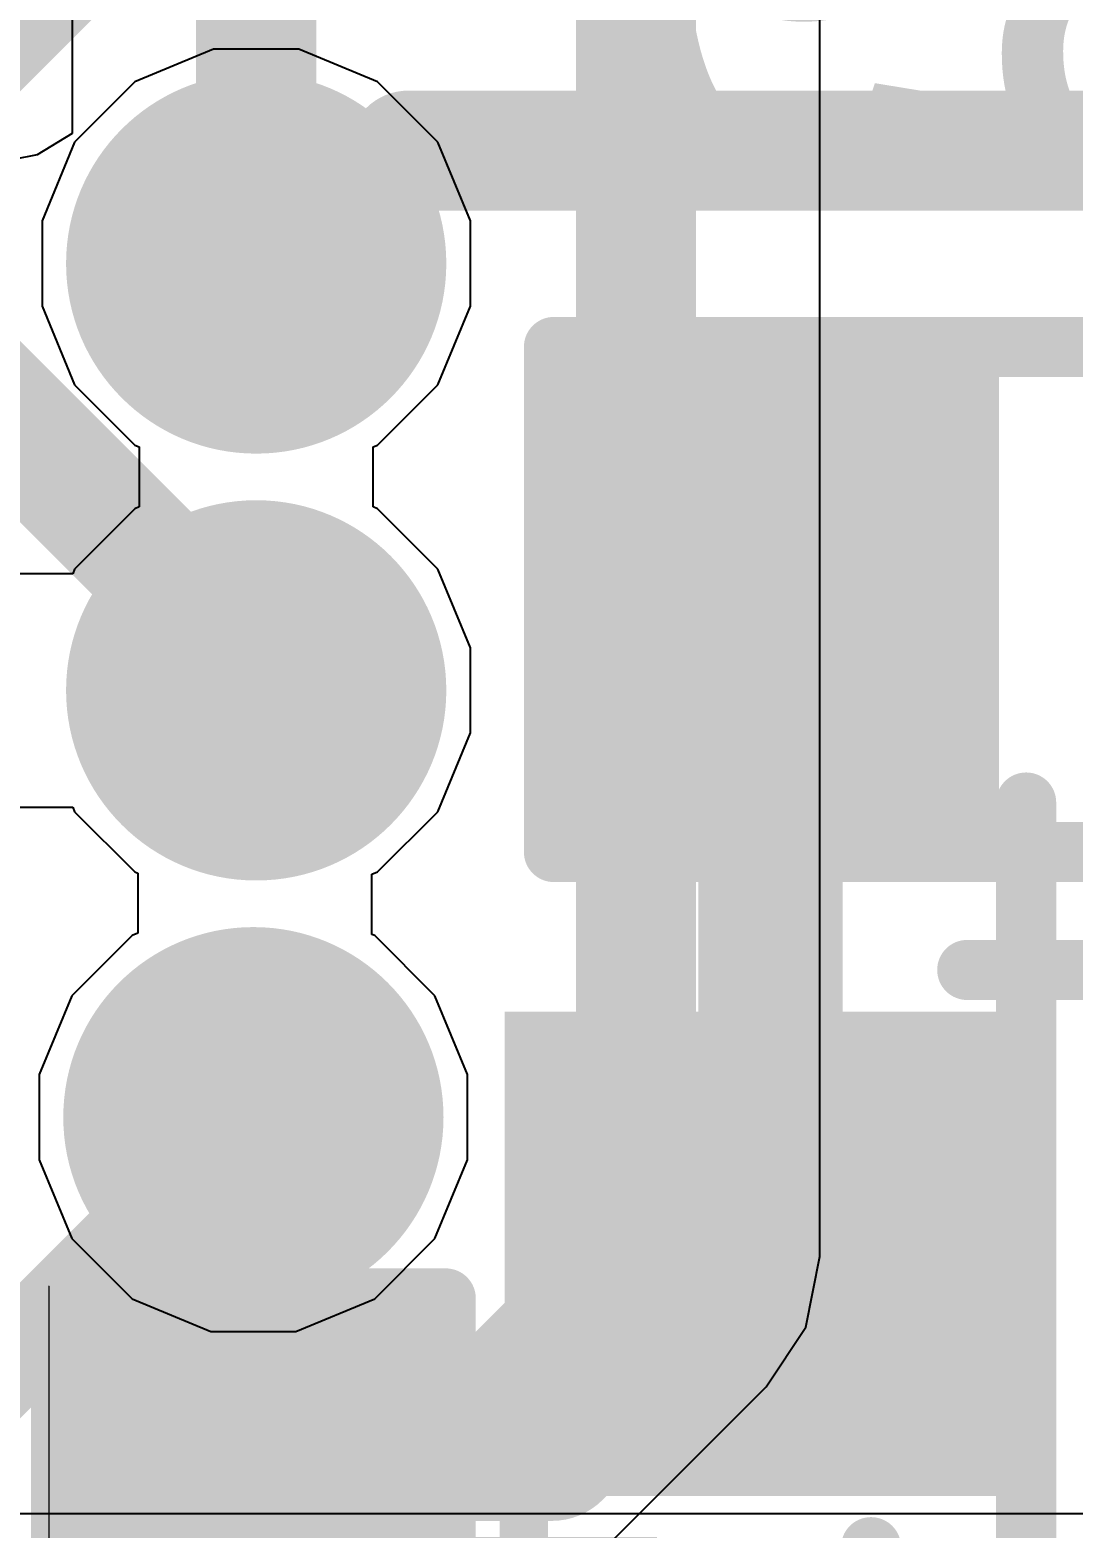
# Model space of a CAD drawing. Header units: inches. Extents: x -2.7 to 10.9, y -2.9 to 7.4.
# Drawn here: x -0.037 to 0.0498, y 0.7949 to 0.9195 of the extents above; entities that cross this region are included whole.
import ezdxf

# ---------------------------------------------------------------- set-up
doc = ezdxf.new("R2010")
doc.units = ezdxf.units.IN
doc.header["$MEASUREMENT"] = 0
for name, color, linetype in [('Board Outline', 216, 'Continuous'), ('Bottom Layer', 5, 'Continuous'), ('Bottom Overlay', 54, 'Continuous'), ('Bottom Paste', 16, 'Continuous'), ('Bottom Solder', 6, 'Continuous'), ('Drill Drawing', 1, 'Continuous'), ('Layer 2', 16, 'Continuous'), ('Layer 3', 76, 'Continuous'), ('Top Layer', 1, 'Continuous'), ('Top Overlay', 2, 'Continuous'), ('Top Solder', 216, 'Continuous'), ('Via Holes', 16, 'Continuous')]:
    doc.layers.add(name, color=color, linetype=linetype)
doc.styles.add('Arial', font='', dxfattribs={"height": 0.2})
doc.styles.get('Arial').set_extended_font_data('Arial')

# ---------------------------------------------------------------- blocks, each defined once
blk = doc.blocks.new('SOIC_8__208______43')
at = {"layer": 'Top Overlay'}
blk.add_lwpolyline([(-0.1059055, 0.1059055, 0.005, 0.005, 0), (0.1059055, 0.1059055, 0.005, 0.005, 0)], format="xyseb", dxfattribs=at)
blk.add_lwpolyline([(0.1046555, 0.1059055, 0.0025, 0.0025, 1), (0.1071555, 0.1059055, 0.0025, 0.0025, 1)], format="xyseb", close=True, dxfattribs=at)
blk = doc.blocks.new('R___0402_B_178')
at = {"layer": 'Bottom Layer'}
for points in [[(-0.009500000000000001, 0.0125), (-0.009499999999999998, -0.0125), (-0.0275, -0.0125), (-0.0275, 0.0125)], [(0.0275, 0.0125), (0.0275, -0.0125), (0.009500000000000001, -0.0125), (0.009499999999999998, 0.0125)]]:
    blk.add_hatch(color=5, dxfattribs=at).paths.add_polyline_path(points)
at = {"layer": 'Bottom Paste'}
for points in [[(-0.009500000000000001, 0.0125), (-0.009499999999999998, -0.0125), (-0.0275, -0.0125), (-0.0275, 0.0125)], [(0.0275, 0.0125), (0.0275, -0.0125), (0.009500000000000001, -0.0125), (0.009499999999999998, 0.0125)]]:
    blk.add_hatch(color=16, dxfattribs=at).paths.add_polyline_path(points)
at = {"layer": 'Bottom Solder'}
for points in [[(-0.007334600000000002, 0.0146654), (-0.007334599999999998, -0.0146654), (-0.0296654, -0.0146654), (-0.0296654, 0.0146654)], [(0.0296654, 0.0146654), (0.0296654, -0.0146654), (0.007334600000000002, -0.0146654), (0.007334599999999998, 0.0146654)]]:
    blk.add_hatch(color=6, dxfattribs=at).paths.add_polyline_path(points)
at = {"layer": 'Bottom Overlay'}
for points in [[(-0.031, 0.016, 0.005, 0.005, 0), (-0.031, -0.016, 0.005, 0.005, 0)], [(-0.031, 0.016, 0.005, 0.005, 0), (0.031, 0.016, 0.005, 0.005, 0)], [(0.031, 0.016, 0.005, 0.005, 0), (0.031, -0.016, 0.005, 0.005, 0)], [(-0.032, 0.017, 0.000127, 0.000127, 0), (0.032, 0.017, 0.000127, 0.000127, 0)], [(-0.031, -0.016, 0.005, 0.005, 0), (0.031, -0.016, 0.005, 0.005, 0)]]:
    blk.add_lwpolyline(points, format="xyseb", dxfattribs=at)
for points in [[(-0.03225, 0.016, 0.0025, 0.0025, 1), (-0.02975, 0.016, 0.0025, 0.0025, 1)], [(-0.03225, 0.016, 0.0025, 0.0025, 1), (-0.02975, 0.016, 0.0025, 0.0025, 1)], [(0.02975, 0.016, 0.0025, 0.0025, 1), (0.03225, 0.016, 0.0025, 0.0025, 1)], [(0.02975, 0.016, 0.0025, 0.0025, 1), (0.03225, 0.016, 0.0025, 0.0025, 1)], [(-0.0320317, 0.017, 6.35e-05, 6.35e-05, 1), (-0.0319683, 0.017, 6.35e-05, 6.35e-05, 1)], [(0.0319683, 0.017, 6.35e-05, 6.35e-05, 1), (0.0320317, 0.017, 6.35e-05, 6.35e-05, 1)], [(-0.03225, -0.016, 0.0025, 0.0025, 1), (-0.02975, -0.016, 0.0025, 0.0025, 1)], [(-0.03225, -0.016, 0.0025, 0.0025, 1), (-0.02975, -0.016, 0.0025, 0.0025, 1)], [(0.02975, -0.016, 0.0025, 0.0025, 1), (0.03225, -0.016, 0.0025, 0.0025, 1)], [(0.02975, -0.016, 0.0025, 0.0025, 1), (0.03225, -0.016, 0.0025, 0.0025, 1)]]:
    blk.add_lwpolyline(points, format="xyseb", close=True, dxfattribs=at)
blk = doc.blocks.new('R___0603_B_180')
at = {"layer": 'Bottom Layer'}
for points in [[(-0.045, -0.0175), (-0.045, 0.0175), (-0.015, 0.0175), (-0.015, -0.0175)], [(0.015, -0.0175), (0.015, 0.0175), (0.045, 0.0175), (0.045, -0.0175)]]:
    blk.add_hatch(color=5, dxfattribs=at).paths.add_polyline_path(points)
at = {"layer": 'Bottom Paste'}
for points in [[(-0.045, -0.0175), (-0.045, 0.0175), (-0.015, 0.0175), (-0.015, -0.0175)], [(0.015, -0.0175), (0.015, 0.0175), (0.045, 0.0175), (0.045, -0.0175)]]:
    blk.add_hatch(color=16, dxfattribs=at).paths.add_polyline_path(points)
at = {"layer": 'Bottom Solder'}
for points in [[(-0.049, -0.0215), (-0.049, 0.0215), (-0.011, 0.0215), (-0.011, -0.0215)], [(0.011, -0.0215), (0.011, 0.0215), (0.049, 0.0215), (0.049, -0.0215)]]:
    blk.add_hatch(color=6, dxfattribs=at).paths.add_polyline_path(points)
at = {"layer": 'Bottom Overlay'}
for points in [[(-0.048, -0.021, 0.005, 0.005, 0), (-0.048, 0.021, 0.005, 0.005, 0)], [(-0.048, 0.021, 0.005, 0.005, 0), (0.048, 0.021, 0.005, 0.005, 0)], [(0.048, -0.021, 0.005, 0.005, 0), (0.048, 0.021, 0.005, 0.005, 0)], [(-0.048, -0.021, 0.005, 0.005, 0), (0.048, -0.021, 0.005, 0.005, 0)]]:
    blk.add_lwpolyline(points, format="xyseb", dxfattribs=at)
for points in [[(-0.04925, 0.021, 0.0025, 0.0025, 1), (-0.04675, 0.021, 0.0025, 0.0025, 1)], [(-0.04925, 0.021, 0.0025, 0.0025, 1), (-0.04675, 0.021, 0.0025, 0.0025, 1)], [(0.04675, 0.021, 0.0025, 0.0025, 1), (0.04925, 0.021, 0.0025, 0.0025, 1)], [(0.04675, 0.021, 0.0025, 0.0025, 1), (0.04925, 0.021, 0.0025, 0.0025, 1)], [(-0.04925, -0.021, 0.0025, 0.0025, 1), (-0.04675, -0.021, 0.0025, 0.0025, 1)], [(-0.04925, -0.021, 0.0025, 0.0025, 1), (-0.04675, -0.021, 0.0025, 0.0025, 1)], [(0.04675, -0.021, 0.0025, 0.0025, 1), (0.04925, -0.021, 0.0025, 0.0025, 1)], [(0.04675, -0.021, 0.0025, 0.0025, 1), (0.04925, -0.021, 0.0025, 0.0025, 1)]]:
    blk.add_lwpolyline(points, format="xyseb", close=True, dxfattribs=at)
blk = doc.blocks.new('S___23_B_216')
at = {"layer": 'Bottom Layer'}
blk.add_hatch(color=5, dxfattribs=at).paths.add_polyline_path([(0.02125985, 0.05748035), (0.05354335, 0.05748035), (0.05354335, 0.02125985), (0.02125985, 0.02125985)])
at = {"layer": 'Bottom Paste'}
blk.add_hatch(color=16, dxfattribs=at).paths.add_polyline_path([(0.02125985, 0.05748035), (0.05354335, 0.05748035), (0.05354335, 0.02125985), (0.02125985, 0.02125985)])
at = {"layer": 'Bottom Solder'}
blk.add_hatch(color=6, dxfattribs=at).paths.add_polyline_path([(0.01725985, 0.06148035), (0.05754335, 0.06148035), (0.05754335, 0.01725985), (0.01725985, 0.01725985)])
at = {"layer": 'Bottom Overlay'}
for points in [[(-0.013, 0.031, 0.005, 0.005, 0), (0.013, 0.031, 0.005, 0.005, 0)], [(0.061, 0.023, 0.005, 0.005, 0), (0.061, -0.032, 0.005, 0.005, 0)]]:
    blk.add_lwpolyline(points, format="xyseb", dxfattribs=at)
for points in [[(0.01175, 0.031, 0.0025, 0.0025, 1), (0.01425, 0.031, 0.0025, 0.0025, 1)], [(0.05975, 0.023, 0.0025, 0.0025, 1), (0.06225, 0.023, 0.0025, 0.0025, 1)]]:
    blk.add_lwpolyline(points, format="xyseb", close=True, dxfattribs=at)

msp = doc.modelspace()

# ---------------------------------------------------------------- hatches: boundary and pattern name
at = {"layer": 'Bottom Layer'}
h = msp.add_hatch(color=5, dxfattribs=at)
edge = h.paths.add_edge_path()
edge.add_arc((-0.0181738, 0.9000472), 0.011811, 0, 360)
h = msp.add_hatch(color=5, dxfattribs=at)
edge = h.paths.add_edge_path()
edge.add_arc((-0.0181738, 0.8645503), 0.011811, 0, 360)
h = msp.add_hatch(color=5, dxfattribs=at)
edge = h.paths.add_edge_path()
edge.add_arc((-0.018407, 0.8290534), 0.011811, 0, 360)
at = {"layer": 'Bottom Solder'}
h = msp.add_hatch(color=6, dxfattribs=at)
edge = h.paths.add_edge_path()
edge.add_arc((-0.0181738, 0.9000472), 0.015811, 0, 360)
h = msp.add_hatch(color=6, dxfattribs=at)
edge = h.paths.add_edge_path()
edge.add_arc((-0.0181738, 0.8645503), 0.015811, 0, 360)
h = msp.add_hatch(color=6, dxfattribs=at)
edge = h.paths.add_edge_path()
edge.add_arc((-0.018407, 0.8290534), 0.015811, 0, 360)
at = {"layer": 'Layer 2'}
h = msp.add_hatch(color=16, dxfattribs=at)
edge = h.paths.add_edge_path()
edge.add_arc((-0.0181738, 0.9000472), 0.011811, 0, 360)
h = msp.add_hatch(color=16, dxfattribs=at)
edge = h.paths.add_edge_path()
edge.add_arc((-0.0181738, 0.8645503), 0.011811, 0, 360)
h = msp.add_hatch(color=16, dxfattribs=at)
edge = h.paths.add_edge_path()
edge.add_arc((-0.018407, 0.8290534), 0.011811, 0, 360)
at = {"layer": 'Layer 3'}
h = msp.add_hatch(color=76, dxfattribs=at)
edge = h.paths.add_edge_path()
edge.add_arc((-0.0181738, 0.9000472), 0.011811, 0, 360)
h = msp.add_hatch(color=76, dxfattribs=at)
edge = h.paths.add_edge_path()
edge.add_arc((-0.0181738, 0.8645503), 0.011811, 0, 360)
h = msp.add_hatch(color=76, dxfattribs=at)
edge = h.paths.add_edge_path()
edge.add_arc((-0.018407, 0.8290534), 0.011811, 0, 360)
at = {"layer": 'Top Layer'}
h = msp.add_hatch(color=1, dxfattribs=at)
edge = h.paths.add_edge_path()
edge.add_arc((-0.0181738, 0.9000472), 0.011811, 0, 360)
h = msp.add_hatch(color=1, dxfattribs=at)
edge = h.paths.add_edge_path()
edge.add_arc((-0.0181738, 0.8645503), 0.011811, 0, 360)
h = msp.add_hatch(color=1, dxfattribs=at)
edge = h.paths.add_edge_path()
edge.add_arc((-0.018407, 0.8290534), 0.011811, 0, 360)
at = {"layer": 'Top Solder'}
h = msp.add_hatch(color=216, dxfattribs=at)
edge = h.paths.add_edge_path()
edge.add_arc((-0.0181738, 0.9000472), 0.015811, 0, 360)
h = msp.add_hatch(color=216, dxfattribs=at)
edge = h.paths.add_edge_path()
edge.add_arc((-0.0181738, 0.8645503), 0.015811, 0, 360)
h = msp.add_hatch(color=216, dxfattribs=at)
edge = h.paths.add_edge_path()
edge.add_arc((-0.018407, 0.8290534), 0.015811, 0, 360)
at = {"layer": 'Via Holes'}
h = msp.add_hatch(color=7, dxfattribs=at)
edge = h.paths.add_edge_path()
edge.add_arc((-0.0181738, 0.9000472), 0.0059055, 0, 360)
h = msp.add_hatch(color=7, dxfattribs=at)
edge = h.paths.add_edge_path()
edge.add_arc((-0.0181738, 0.8645503), 0.0059055, 0, 360)
h = msp.add_hatch(color=7, dxfattribs=at)
edge = h.paths.add_edge_path()
edge.add_arc((-0.018407, 0.8290534), 0.0059055, 0, 360)

# ---------------------------------------------------------------- linework, layer by layer
at = {"layer": 'Board Outline'}
msp.add_lwpolyline([(-2.4996904, 1.3779521, 0.005, 0.005, -0.7405986761017942), (2.8432952, 0.250751, 0.005, 0.005, 0)], format="xyseb", dxfattribs=at)
at = {"layer": 'Bottom Layer'}
for points in [[(-0.0410666, 0.9167534, 0.008, 0.008, 0), (-0.0293499, 0.9284701, 0.008, 0.008, 0)], [(-0.0148853, 0.9000472, 0.01, 0.01, 0), (-0.0055049, 0.9094276, 0.01, 0.01, 0)], [(-0.0055049, 0.9094276, 0.01, 0.01, 0), (0.0743935, 0.9094276, 0.01, 0.01, 0)], [(-0.0181738, 0.9000472, 0.01, 0.01, 0), (-0.0148853, 0.9000472, 0.01, 0.01, 0)], [(-0.0410666, 0.8874431, 0.008, 0.008, 0), (-0.0181738, 0.8645503, 0.008, 0.008, 0)], [(0.0245898, 0.8177005, 0.012, 0.012, 0), (0.0245898, 0.8721056, 0.012, 0.012, 0)], [(-0.0184086, 0.8290518, 0.012, 0.012, 0), (-0.018407, 0.8290534, 0.012, 0.012, 0)], [(-0.0184086, 0.8014853, 0.012, 0.012, 0), (-0.0184086, 0.8290518, 0.012, 0.012, 0)], [(0.0064045, 0.8014837, 0.012, 0.012, 0), (0.0226213, 0.8177005, 0.012, 0.012, 0)], [(0.0226213, 0.8177005, 0.012, 0.012, 0), (0.0245898, 0.8177005, 0.012, 0.012, 0)], [(-0.0184102, 0.8014837, 0.012, 0.012, 0), (-0.0184086, 0.8014853, 0.012, 0.012, 0)], [(-0.0184102, 0.8014837, 0.012, 0.012, 0), (0.0064045, 0.8014837, 0.012, 0.012, 0)]]:
    msp.add_lwpolyline(points, format="xyseb", dxfattribs=at)
for points in [[(-0.0080049, 0.9094276, 0.005, 0.005, 1), (-0.0030049, 0.9094276, 0.005, 0.005, 1)], [(-0.0080049, 0.9094276, 0.005, 0.005, 1), (-0.0030049, 0.9094276, 0.005, 0.005, 1)], [(-0.0206738, 0.9000472, 0.005, 0.005, 1), (-0.0156738, 0.9000472, 0.005, 0.005, 1)], [(-0.0173853, 0.9000472, 0.005, 0.005, 1), (-0.0123853, 0.9000472, 0.005, 0.005, 1)], [(-0.0173853, 0.9000472, 0.005, 0.005, 1), (-0.0123853, 0.9000472, 0.005, 0.005, 1)], [(0.0215898, 0.8721056, 0.006, 0.006, 1), (0.0275898, 0.8721056, 0.006, 0.006, 1)], [(-0.0201738, 0.8645503, 0.004, 0.004, 1), (-0.0161738, 0.8645503, 0.004, 0.004, 1)], [(-0.0214086, 0.8290518, 0.006, 0.006, 1), (-0.0154086, 0.8290518, 0.006, 0.006, 1)], [(-0.0214086, 0.8290518, 0.006, 0.006, 1), (-0.0154086, 0.8290518, 0.006, 0.006, 1)], [(-0.021407, 0.8290534, 0.006, 0.006, 1), (-0.015407, 0.8290534, 0.006, 0.006, 1)], [(0.0196213, 0.8177005, 0.006, 0.006, 1), (0.0256213, 0.8177005, 0.006, 0.006, 1)], [(0.0196213, 0.8177005, 0.006, 0.006, 1), (0.0256213, 0.8177005, 0.006, 0.006, 1)], [(0.0215898, 0.8177005, 0.006, 0.006, 1), (0.0275898, 0.8177005, 0.006, 0.006, 1)], [(0.0215898, 0.8177005, 0.006, 0.006, 1), (0.0275898, 0.8177005, 0.006, 0.006, 1)], [(-0.0214102, 0.8014837, 0.006, 0.006, 1), (-0.0154102, 0.8014837, 0.006, 0.006, 1)], [(-0.0214102, 0.8014837, 0.006, 0.006, 1), (-0.0154102, 0.8014837, 0.006, 0.006, 1)], [(-0.0214086, 0.8014853, 0.006, 0.006, 1), (-0.0154086, 0.8014853, 0.006, 0.006, 1)], [(-0.0214086, 0.8014853, 0.006, 0.006, 1), (-0.0154086, 0.8014853, 0.006, 0.006, 1)], [(0.0034045, 0.8014837, 0.006, 0.006, 1), (0.0094045, 0.8014837, 0.006, 0.006, 1)], [(0.0034045, 0.8014837, 0.006, 0.006, 1), (0.0094045, 0.8014837, 0.006, 0.006, 1)]]:
    msp.add_lwpolyline(points, format="xyseb", close=True, dxfattribs=at)
at = {"layer": 'Drill Drawing'}
for points in [[(-0.0231738, 0.9050472, 0.002, 0.002, 0), (-0.0181738, 0.9100472, 0.002, 0.002, 0)], [(-0.0181738, 0.9100472, 0.002, 0.002, 0), (-0.0131738, 0.9050472, 0.002, 0.002, 0)], [(-0.0211738, 0.9030472, 0.002, 0.002, 0), (-0.0181738, 0.9060472, 0.002, 0.002, 0)], [(-0.0181738, 0.9060472, 0.002, 0.002, 0), (-0.0151738, 0.9030472, 0.002, 0.002, 0)], [(-0.0281738, 0.9050472, 0.002, 0.002, 0), (-0.0231738, 0.9000472, 0.002, 0.002, 0)], [(-0.0281738, 0.9050472, 0.002, 0.002, 0), (-0.0231738, 0.9050472, 0.002, 0.002, 0)], [(-0.0131738, 0.9050472, 0.002, 0.002, 0), (-0.0081738, 0.9050472, 0.002, 0.002, 0)], [(-0.0131738, 0.9000472, 0.002, 0.002, 0), (-0.0081738, 0.9050472, 0.002, 0.002, 0)], [(-0.0241738, 0.9030472, 0.002, 0.002, 0), (-0.0211738, 0.9000472, 0.002, 0.002, 0)], [(-0.0241738, 0.9030472, 0.002, 0.002, 0), (-0.0211738, 0.9030472, 0.002, 0.002, 0)], [(-0.0151738, 0.9030472, 0.002, 0.002, 0), (-0.0121738, 0.9030472, 0.002, 0.002, 0)], [(-0.0151738, 0.9000472, 0.002, 0.002, 0), (-0.0121738, 0.9030472, 0.002, 0.002, 0)], [(-0.0281738, 0.8950472, 0.002, 0.002, 0), (-0.0231738, 0.9000472, 0.002, 0.002, 0)], [(-0.0241738, 0.8970472, 0.002, 0.002, 0), (-0.0211738, 0.9000472, 0.002, 0.002, 0)], [(-0.0151738, 0.9000472, 0.002, 0.002, 0), (-0.0121738, 0.8970472, 0.002, 0.002, 0)], [(-0.0131738, 0.9000472, 0.002, 0.002, 0), (-0.0081738, 0.8950472, 0.002, 0.002, 0)], [(-0.0241738, 0.8970472, 0.002, 0.002, 0), (-0.0211738, 0.8970472, 0.002, 0.002, 0)], [(-0.0211738, 0.8970472, 0.002, 0.002, 0), (-0.0181738, 0.8940472, 0.002, 0.002, 0)], [(-0.0181738, 0.8940472, 0.002, 0.002, 0), (-0.0151738, 0.8970472, 0.002, 0.002, 0)], [(-0.0151738, 0.8970472, 0.002, 0.002, 0), (-0.0121738, 0.8970472, 0.002, 0.002, 0)], [(-0.0281738, 0.8950472, 0.002, 0.002, 0), (-0.0231738, 0.8950472, 0.002, 0.002, 0)], [(-0.0231738, 0.8950472, 0.002, 0.002, 0), (-0.0181738, 0.8900472, 0.002, 0.002, 0)], [(-0.0181738, 0.8900472, 0.002, 0.002, 0), (-0.0131738, 0.8950472, 0.002, 0.002, 0)], [(-0.0131738, 0.8950472, 0.002, 0.002, 0), (-0.0081738, 0.8950472, 0.002, 0.002, 0)], [(-0.0231738, 0.8695503, 0.002, 0.002, 0), (-0.0181738, 0.8745503, 0.002, 0.002, 0)], [(-0.0181738, 0.8745503, 0.002, 0.002, 0), (-0.0131738, 0.8695503, 0.002, 0.002, 0)], [(-0.0211738, 0.8675503, 0.002, 0.002, 0), (-0.0181738, 0.8705503, 0.002, 0.002, 0)], [(-0.0181738, 0.8705503, 0.002, 0.002, 0), (-0.0151738, 0.8675503, 0.002, 0.002, 0)], [(-0.0281738, 0.8695503, 0.002, 0.002, 0), (-0.0231738, 0.8645503, 0.002, 0.002, 0)], [(-0.0281738, 0.8695503, 0.002, 0.002, 0), (-0.0231738, 0.8695503, 0.002, 0.002, 0)], [(-0.0131738, 0.8695503, 0.002, 0.002, 0), (-0.0081738, 0.8695503, 0.002, 0.002, 0)], [(-0.0131738, 0.8645503, 0.002, 0.002, 0), (-0.0081738, 0.8695503, 0.002, 0.002, 0)], [(-0.0241738, 0.8675503, 0.002, 0.002, 0), (-0.0211738, 0.8645503, 0.002, 0.002, 0)], [(-0.0241738, 0.8675503, 0.002, 0.002, 0), (-0.0211738, 0.8675503, 0.002, 0.002, 0)], [(-0.0151738, 0.8675503, 0.002, 0.002, 0), (-0.0121738, 0.8675503, 0.002, 0.002, 0)], [(-0.0151738, 0.8645503, 0.002, 0.002, 0), (-0.0121738, 0.8675503, 0.002, 0.002, 0)], [(-0.0281738, 0.8595503, 0.002, 0.002, 0), (-0.0231738, 0.8645503, 0.002, 0.002, 0)], [(-0.0241738, 0.8615503, 0.002, 0.002, 0), (-0.0211738, 0.8645503, 0.002, 0.002, 0)], [(-0.0151738, 0.8645503, 0.002, 0.002, 0), (-0.0121738, 0.8615503, 0.002, 0.002, 0)], [(-0.0131738, 0.8645503, 0.002, 0.002, 0), (-0.0081738, 0.8595503, 0.002, 0.002, 0)], [(-0.0241738, 0.8615503, 0.002, 0.002, 0), (-0.0211738, 0.8615503, 0.002, 0.002, 0)], [(-0.0211738, 0.8615503, 0.002, 0.002, 0), (-0.0181738, 0.8585503, 0.002, 0.002, 0)], [(-0.0181738, 0.8585503, 0.002, 0.002, 0), (-0.0151738, 0.8615503, 0.002, 0.002, 0)], [(-0.0151738, 0.8615503, 0.002, 0.002, 0), (-0.0121738, 0.8615503, 0.002, 0.002, 0)], [(-0.0281738, 0.8595503, 0.002, 0.002, 0), (-0.0231738, 0.8595503, 0.002, 0.002, 0)], [(-0.0231738, 0.8595503, 0.002, 0.002, 0), (-0.0181738, 0.8545503, 0.002, 0.002, 0)], [(-0.0181738, 0.8545503, 0.002, 0.002, 0), (-0.0131738, 0.8595503, 0.002, 0.002, 0)], [(-0.0131738, 0.8595503, 0.002, 0.002, 0), (-0.0081738, 0.8595503, 0.002, 0.002, 0)], [(-0.023407, 0.8340534, 0.002, 0.002, 0), (-0.018407, 0.8390534, 0.002, 0.002, 0)], [(-0.018407, 0.8390534, 0.002, 0.002, 0), (-0.013407, 0.8340534, 0.002, 0.002, 0)], [(-0.021407, 0.8320534, 0.002, 0.002, 0), (-0.018407, 0.8350534, 0.002, 0.002, 0)], [(-0.018407, 0.8350534, 0.002, 0.002, 0), (-0.015407, 0.8320534, 0.002, 0.002, 0)], [(-0.028407, 0.8340534, 0.002, 0.002, 0), (-0.023407, 0.8290534, 0.002, 0.002, 0)], [(-0.028407, 0.8340534, 0.002, 0.002, 0), (-0.023407, 0.8340534, 0.002, 0.002, 0)], [(-0.013407, 0.8340534, 0.002, 0.002, 0), (-0.008407, 0.8340534, 0.002, 0.002, 0)], [(-0.013407, 0.8290534, 0.002, 0.002, 0), (-0.008407, 0.8340534, 0.002, 0.002, 0)], [(-0.024407, 0.8320534, 0.002, 0.002, 0), (-0.021407, 0.8290534, 0.002, 0.002, 0)], [(-0.024407, 0.8320534, 0.002, 0.002, 0), (-0.021407, 0.8320534, 0.002, 0.002, 0)], [(-0.015407, 0.8320534, 0.002, 0.002, 0), (-0.012407, 0.8320534, 0.002, 0.002, 0)], [(-0.015407, 0.8290534, 0.002, 0.002, 0), (-0.012407, 0.8320534, 0.002, 0.002, 0)], [(-0.028407, 0.8240534, 0.002, 0.002, 0), (-0.023407, 0.8290534, 0.002, 0.002, 0)], [(-0.024407, 0.8260534, 0.002, 0.002, 0), (-0.021407, 0.8290534, 0.002, 0.002, 0)], [(-0.015407, 0.8290534, 0.002, 0.002, 0), (-0.012407, 0.8260534, 0.002, 0.002, 0)], [(-0.013407, 0.8290534, 0.002, 0.002, 0), (-0.008407, 0.8240534, 0.002, 0.002, 0)], [(-0.024407, 0.8260534, 0.002, 0.002, 0), (-0.021407, 0.8260534, 0.002, 0.002, 0)], [(-0.021407, 0.8260534, 0.002, 0.002, 0), (-0.018407, 0.8230534, 0.002, 0.002, 0)], [(-0.018407, 0.8230534, 0.002, 0.002, 0), (-0.015407, 0.8260534, 0.002, 0.002, 0)], [(-0.015407, 0.8260534, 0.002, 0.002, 0), (-0.012407, 0.8260534, 0.002, 0.002, 0)], [(-0.028407, 0.8240534, 0.002, 0.002, 0), (-0.023407, 0.8240534, 0.002, 0.002, 0)], [(-0.023407, 0.8240534, 0.002, 0.002, 0), (-0.018407, 0.8190534, 0.002, 0.002, 0)], [(-0.018407, 0.8190534, 0.002, 0.002, 0), (-0.013407, 0.8240534, 0.002, 0.002, 0)], [(-0.013407, 0.8240534, 0.002, 0.002, 0), (-0.008407, 0.8240534, 0.002, 0.002, 0)]]:
    msp.add_lwpolyline(points, format="xyseb", dxfattribs=at)
for points in [[(-0.0186738, 0.9100472, 0.001, 0.001, 1), (-0.0176738, 0.9100472, 0.001, 0.001, 1)], [(-0.0186738, 0.9100472, 0.001, 0.001, 1), (-0.0176738, 0.9100472, 0.001, 0.001, 1)], [(-0.0186738, 0.9060472, 0.001, 0.001, 1), (-0.0176738, 0.9060472, 0.001, 0.001, 1)], [(-0.0186738, 0.9060472, 0.001, 0.001, 1), (-0.0176738, 0.9060472, 0.001, 0.001, 1)], [(-0.0286738, 0.9050472, 0.001, 0.001, 1), (-0.0276738, 0.9050472, 0.001, 0.001, 1)], [(-0.0286738, 0.9050472, 0.001, 0.001, 1), (-0.0276738, 0.9050472, 0.001, 0.001, 1)], [(-0.0236738, 0.9050472, 0.001, 0.001, 1), (-0.0226738, 0.9050472, 0.001, 0.001, 1)], [(-0.0236738, 0.9050472, 0.001, 0.001, 1), (-0.0226738, 0.9050472, 0.001, 0.001, 1)], [(-0.0136738, 0.9050472, 0.001, 0.001, 1), (-0.0126738, 0.9050472, 0.001, 0.001, 1)], [(-0.0136738, 0.9050472, 0.001, 0.001, 1), (-0.0126738, 0.9050472, 0.001, 0.001, 1)], [(-0.0086738, 0.9050472, 0.001, 0.001, 1), (-0.0076738, 0.9050472, 0.001, 0.001, 1)], [(-0.0086738, 0.9050472, 0.001, 0.001, 1), (-0.0076738, 0.9050472, 0.001, 0.001, 1)], [(-0.0246738, 0.9030472, 0.001, 0.001, 1), (-0.0236738, 0.9030472, 0.001, 0.001, 1)], [(-0.0246738, 0.9030472, 0.001, 0.001, 1), (-0.0236738, 0.9030472, 0.001, 0.001, 1)], [(-0.0216738, 0.9030472, 0.001, 0.001, 1), (-0.0206738, 0.9030472, 0.001, 0.001, 1)], [(-0.0216738, 0.9030472, 0.001, 0.001, 1), (-0.0206738, 0.9030472, 0.001, 0.001, 1)], [(-0.0156738, 0.9030472, 0.001, 0.001, 1), (-0.0146738, 0.9030472, 0.001, 0.001, 1)], [(-0.0156738, 0.9030472, 0.001, 0.001, 1), (-0.0146738, 0.9030472, 0.001, 0.001, 1)], [(-0.0126738, 0.9030472, 0.001, 0.001, 1), (-0.0116738, 0.9030472, 0.001, 0.001, 1)], [(-0.0126738, 0.9030472, 0.001, 0.001, 1), (-0.0116738, 0.9030472, 0.001, 0.001, 1)], [(-0.0236738, 0.9000472, 0.001, 0.001, 1), (-0.0226738, 0.9000472, 0.001, 0.001, 1)], [(-0.0236738, 0.9000472, 0.001, 0.001, 1), (-0.0226738, 0.9000472, 0.001, 0.001, 1)], [(-0.0216738, 0.9000472, 0.001, 0.001, 1), (-0.0206738, 0.9000472, 0.001, 0.001, 1)], [(-0.0216738, 0.9000472, 0.001, 0.001, 1), (-0.0206738, 0.9000472, 0.001, 0.001, 1)], [(-0.0156738, 0.9000472, 0.001, 0.001, 1), (-0.0146738, 0.9000472, 0.001, 0.001, 1)], [(-0.0156738, 0.9000472, 0.001, 0.001, 1), (-0.0146738, 0.9000472, 0.001, 0.001, 1)], [(-0.0136738, 0.9000472, 0.001, 0.001, 1), (-0.0126738, 0.9000472, 0.001, 0.001, 1)], [(-0.0136738, 0.9000472, 0.001, 0.001, 1), (-0.0126738, 0.9000472, 0.001, 0.001, 1)], [(-0.0246738, 0.8970472, 0.001, 0.001, 1), (-0.0236738, 0.8970472, 0.001, 0.001, 1)], [(-0.0246738, 0.8970472, 0.001, 0.001, 1), (-0.0236738, 0.8970472, 0.001, 0.001, 1)], [(-0.0216738, 0.8970472, 0.001, 0.001, 1), (-0.0206738, 0.8970472, 0.001, 0.001, 1)], [(-0.0216738, 0.8970472, 0.001, 0.001, 1), (-0.0206738, 0.8970472, 0.001, 0.001, 1)], [(-0.0156738, 0.8970472, 0.001, 0.001, 1), (-0.0146738, 0.8970472, 0.001, 0.001, 1)], [(-0.0156738, 0.8970472, 0.001, 0.001, 1), (-0.0146738, 0.8970472, 0.001, 0.001, 1)], [(-0.0126738, 0.8970472, 0.001, 0.001, 1), (-0.0116738, 0.8970472, 0.001, 0.001, 1)], [(-0.0126738, 0.8970472, 0.001, 0.001, 1), (-0.0116738, 0.8970472, 0.001, 0.001, 1)], [(-0.0286738, 0.8950472, 0.001, 0.001, 1), (-0.0276738, 0.8950472, 0.001, 0.001, 1)], [(-0.0286738, 0.8950472, 0.001, 0.001, 1), (-0.0276738, 0.8950472, 0.001, 0.001, 1)], [(-0.0236738, 0.8950472, 0.001, 0.001, 1), (-0.0226738, 0.8950472, 0.001, 0.001, 1)], [(-0.0236738, 0.8950472, 0.001, 0.001, 1), (-0.0226738, 0.8950472, 0.001, 0.001, 1)], [(-0.0136738, 0.8950472, 0.001, 0.001, 1), (-0.0126738, 0.8950472, 0.001, 0.001, 1)], [(-0.0136738, 0.8950472, 0.001, 0.001, 1), (-0.0126738, 0.8950472, 0.001, 0.001, 1)], [(-0.0086738, 0.8950472, 0.001, 0.001, 1), (-0.0076738, 0.8950472, 0.001, 0.001, 1)], [(-0.0086738, 0.8950472, 0.001, 0.001, 1), (-0.0076738, 0.8950472, 0.001, 0.001, 1)], [(-0.0186738, 0.8940472, 0.001, 0.001, 1), (-0.0176738, 0.8940472, 0.001, 0.001, 1)], [(-0.0186738, 0.8940472, 0.001, 0.001, 1), (-0.0176738, 0.8940472, 0.001, 0.001, 1)], [(-0.0186738, 0.8900472, 0.001, 0.001, 1), (-0.0176738, 0.8900472, 0.001, 0.001, 1)], [(-0.0186738, 0.8900472, 0.001, 0.001, 1), (-0.0176738, 0.8900472, 0.001, 0.001, 1)], [(-0.0186738, 0.8745503, 0.001, 0.001, 1), (-0.0176738, 0.8745503, 0.001, 0.001, 1)], [(-0.0186738, 0.8745503, 0.001, 0.001, 1), (-0.0176738, 0.8745503, 0.001, 0.001, 1)], [(-0.0186738, 0.8705503, 0.001, 0.001, 1), (-0.0176738, 0.8705503, 0.001, 0.001, 1)], [(-0.0186738, 0.8705503, 0.001, 0.001, 1), (-0.0176738, 0.8705503, 0.001, 0.001, 1)], [(-0.0286738, 0.8695503, 0.001, 0.001, 1), (-0.0276738, 0.8695503, 0.001, 0.001, 1)], [(-0.0286738, 0.8695503, 0.001, 0.001, 1), (-0.0276738, 0.8695503, 0.001, 0.001, 1)], [(-0.0236738, 0.8695503, 0.001, 0.001, 1), (-0.0226738, 0.8695503, 0.001, 0.001, 1)], [(-0.0236738, 0.8695503, 0.001, 0.001, 1), (-0.0226738, 0.8695503, 0.001, 0.001, 1)], [(-0.0136738, 0.8695503, 0.001, 0.001, 1), (-0.0126738, 0.8695503, 0.001, 0.001, 1)], [(-0.0136738, 0.8695503, 0.001, 0.001, 1), (-0.0126738, 0.8695503, 0.001, 0.001, 1)], [(-0.0086738, 0.8695503, 0.001, 0.001, 1), (-0.0076738, 0.8695503, 0.001, 0.001, 1)], [(-0.0086738, 0.8695503, 0.001, 0.001, 1), (-0.0076738, 0.8695503, 0.001, 0.001, 1)], [(-0.0246738, 0.8675503, 0.001, 0.001, 1), (-0.0236738, 0.8675503, 0.001, 0.001, 1)], [(-0.0246738, 0.8675503, 0.001, 0.001, 1), (-0.0236738, 0.8675503, 0.001, 0.001, 1)], [(-0.0216738, 0.8675503, 0.001, 0.001, 1), (-0.0206738, 0.8675503, 0.001, 0.001, 1)], [(-0.0216738, 0.8675503, 0.001, 0.001, 1), (-0.0206738, 0.8675503, 0.001, 0.001, 1)], [(-0.0156738, 0.8675503, 0.001, 0.001, 1), (-0.0146738, 0.8675503, 0.001, 0.001, 1)], [(-0.0156738, 0.8675503, 0.001, 0.001, 1), (-0.0146738, 0.8675503, 0.001, 0.001, 1)], [(-0.0126738, 0.8675503, 0.001, 0.001, 1), (-0.0116738, 0.8675503, 0.001, 0.001, 1)], [(-0.0126738, 0.8675503, 0.001, 0.001, 1), (-0.0116738, 0.8675503, 0.001, 0.001, 1)], [(-0.0236738, 0.8645503, 0.001, 0.001, 1), (-0.0226738, 0.8645503, 0.001, 0.001, 1)], [(-0.0236738, 0.8645503, 0.001, 0.001, 1), (-0.0226738, 0.8645503, 0.001, 0.001, 1)], [(-0.0216738, 0.8645503, 0.001, 0.001, 1), (-0.0206738, 0.8645503, 0.001, 0.001, 1)], [(-0.0216738, 0.8645503, 0.001, 0.001, 1), (-0.0206738, 0.8645503, 0.001, 0.001, 1)], [(-0.0156738, 0.8645503, 0.001, 0.001, 1), (-0.0146738, 0.8645503, 0.001, 0.001, 1)], [(-0.0156738, 0.8645503, 0.001, 0.001, 1), (-0.0146738, 0.8645503, 0.001, 0.001, 1)], [(-0.0136738, 0.8645503, 0.001, 0.001, 1), (-0.0126738, 0.8645503, 0.001, 0.001, 1)], [(-0.0136738, 0.8645503, 0.001, 0.001, 1), (-0.0126738, 0.8645503, 0.001, 0.001, 1)], [(-0.0246738, 0.8615503, 0.001, 0.001, 1), (-0.0236738, 0.8615503, 0.001, 0.001, 1)], [(-0.0246738, 0.8615503, 0.001, 0.001, 1), (-0.0236738, 0.8615503, 0.001, 0.001, 1)], [(-0.0216738, 0.8615503, 0.001, 0.001, 1), (-0.0206738, 0.8615503, 0.001, 0.001, 1)], [(-0.0216738, 0.8615503, 0.001, 0.001, 1), (-0.0206738, 0.8615503, 0.001, 0.001, 1)], [(-0.0156738, 0.8615503, 0.001, 0.001, 1), (-0.0146738, 0.8615503, 0.001, 0.001, 1)], [(-0.0156738, 0.8615503, 0.001, 0.001, 1), (-0.0146738, 0.8615503, 0.001, 0.001, 1)], [(-0.0126738, 0.8615503, 0.001, 0.001, 1), (-0.0116738, 0.8615503, 0.001, 0.001, 1)], [(-0.0126738, 0.8615503, 0.001, 0.001, 1), (-0.0116738, 0.8615503, 0.001, 0.001, 1)], [(-0.0286738, 0.8595503, 0.001, 0.001, 1), (-0.0276738, 0.8595503, 0.001, 0.001, 1)], [(-0.0286738, 0.8595503, 0.001, 0.001, 1), (-0.0276738, 0.8595503, 0.001, 0.001, 1)], [(-0.0236738, 0.8595503, 0.001, 0.001, 1), (-0.0226738, 0.8595503, 0.001, 0.001, 1)], [(-0.0236738, 0.8595503, 0.001, 0.001, 1), (-0.0226738, 0.8595503, 0.001, 0.001, 1)], [(-0.0136738, 0.8595503, 0.001, 0.001, 1), (-0.0126738, 0.8595503, 0.001, 0.001, 1)], [(-0.0136738, 0.8595503, 0.001, 0.001, 1), (-0.0126738, 0.8595503, 0.001, 0.001, 1)], [(-0.0086738, 0.8595503, 0.001, 0.001, 1), (-0.0076738, 0.8595503, 0.001, 0.001, 1)], [(-0.0086738, 0.8595503, 0.001, 0.001, 1), (-0.0076738, 0.8595503, 0.001, 0.001, 1)], [(-0.0186738, 0.8585503, 0.001, 0.001, 1), (-0.0176738, 0.8585503, 0.001, 0.001, 1)], [(-0.0186738, 0.8585503, 0.001, 0.001, 1), (-0.0176738, 0.8585503, 0.001, 0.001, 1)], [(-0.0186738, 0.8545503, 0.001, 0.001, 1), (-0.0176738, 0.8545503, 0.001, 0.001, 1)], [(-0.0186738, 0.8545503, 0.001, 0.001, 1), (-0.0176738, 0.8545503, 0.001, 0.001, 1)], [(-0.018907, 0.8390534, 0.001, 0.001, 1), (-0.017907, 0.8390534, 0.001, 0.001, 1)], [(-0.018907, 0.8390534, 0.001, 0.001, 1), (-0.017907, 0.8390534, 0.001, 0.001, 1)], [(-0.018907, 0.8350534, 0.001, 0.001, 1), (-0.017907, 0.8350534, 0.001, 0.001, 1)], [(-0.018907, 0.8350534, 0.001, 0.001, 1), (-0.017907, 0.8350534, 0.001, 0.001, 1)], [(-0.028907, 0.8340534, 0.001, 0.001, 1), (-0.027907, 0.8340534, 0.001, 0.001, 1)], [(-0.028907, 0.8340534, 0.001, 0.001, 1), (-0.027907, 0.8340534, 0.001, 0.001, 1)], [(-0.023907, 0.8340534, 0.001, 0.001, 1), (-0.022907, 0.8340534, 0.001, 0.001, 1)], [(-0.023907, 0.8340534, 0.001, 0.001, 1), (-0.022907, 0.8340534, 0.001, 0.001, 1)], [(-0.013907, 0.8340534, 0.001, 0.001, 1), (-0.012907, 0.8340534, 0.001, 0.001, 1)], [(-0.013907, 0.8340534, 0.001, 0.001, 1), (-0.012907, 0.8340534, 0.001, 0.001, 1)], [(-0.008907, 0.8340534, 0.001, 0.001, 1), (-0.007907, 0.8340534, 0.001, 0.001, 1)], [(-0.008907, 0.8340534, 0.001, 0.001, 1), (-0.007907, 0.8340534, 0.001, 0.001, 1)], [(-0.024907, 0.8320534, 0.001, 0.001, 1), (-0.023907, 0.8320534, 0.001, 0.001, 1)], [(-0.024907, 0.8320534, 0.001, 0.001, 1), (-0.023907, 0.8320534, 0.001, 0.001, 1)], [(-0.021907, 0.8320534, 0.001, 0.001, 1), (-0.020907, 0.8320534, 0.001, 0.001, 1)], [(-0.021907, 0.8320534, 0.001, 0.001, 1), (-0.020907, 0.8320534, 0.001, 0.001, 1)], [(-0.015907, 0.8320534, 0.001, 0.001, 1), (-0.014907, 0.8320534, 0.001, 0.001, 1)], [(-0.015907, 0.8320534, 0.001, 0.001, 1), (-0.014907, 0.8320534, 0.001, 0.001, 1)], [(-0.012907, 0.8320534, 0.001, 0.001, 1), (-0.011907, 0.8320534, 0.001, 0.001, 1)], [(-0.012907, 0.8320534, 0.001, 0.001, 1), (-0.011907, 0.8320534, 0.001, 0.001, 1)], [(-0.023907, 0.8290534, 0.001, 0.001, 1), (-0.022907, 0.8290534, 0.001, 0.001, 1)], [(-0.023907, 0.8290534, 0.001, 0.001, 1), (-0.022907, 0.8290534, 0.001, 0.001, 1)], [(-0.021907, 0.8290534, 0.001, 0.001, 1), (-0.020907, 0.8290534, 0.001, 0.001, 1)], [(-0.021907, 0.8290534, 0.001, 0.001, 1), (-0.020907, 0.8290534, 0.001, 0.001, 1)], [(-0.015907, 0.8290534, 0.001, 0.001, 1), (-0.014907, 0.8290534, 0.001, 0.001, 1)], [(-0.015907, 0.8290534, 0.001, 0.001, 1), (-0.014907, 0.8290534, 0.001, 0.001, 1)], [(-0.013907, 0.8290534, 0.001, 0.001, 1), (-0.012907, 0.8290534, 0.001, 0.001, 1)], [(-0.013907, 0.8290534, 0.001, 0.001, 1), (-0.012907, 0.8290534, 0.001, 0.001, 1)], [(-0.024907, 0.8260534, 0.001, 0.001, 1), (-0.023907, 0.8260534, 0.001, 0.001, 1)], [(-0.024907, 0.8260534, 0.001, 0.001, 1), (-0.023907, 0.8260534, 0.001, 0.001, 1)], [(-0.021907, 0.8260534, 0.001, 0.001, 1), (-0.020907, 0.8260534, 0.001, 0.001, 1)], [(-0.021907, 0.8260534, 0.001, 0.001, 1), (-0.020907, 0.8260534, 0.001, 0.001, 1)], [(-0.015907, 0.8260534, 0.001, 0.001, 1), (-0.014907, 0.8260534, 0.001, 0.001, 1)], [(-0.015907, 0.8260534, 0.001, 0.001, 1), (-0.014907, 0.8260534, 0.001, 0.001, 1)], [(-0.012907, 0.8260534, 0.001, 0.001, 1), (-0.011907, 0.8260534, 0.001, 0.001, 1)], [(-0.012907, 0.8260534, 0.001, 0.001, 1), (-0.011907, 0.8260534, 0.001, 0.001, 1)], [(-0.028907, 0.8240534, 0.001, 0.001, 1), (-0.027907, 0.8240534, 0.001, 0.001, 1)], [(-0.028907, 0.8240534, 0.001, 0.001, 1), (-0.027907, 0.8240534, 0.001, 0.001, 1)], [(-0.023907, 0.8240534, 0.001, 0.001, 1), (-0.022907, 0.8240534, 0.001, 0.001, 1)], [(-0.023907, 0.8240534, 0.001, 0.001, 1), (-0.022907, 0.8240534, 0.001, 0.001, 1)], [(-0.013907, 0.8240534, 0.001, 0.001, 1), (-0.012907, 0.8240534, 0.001, 0.001, 1)], [(-0.013907, 0.8240534, 0.001, 0.001, 1), (-0.012907, 0.8240534, 0.001, 0.001, 1)], [(-0.008907, 0.8240534, 0.001, 0.001, 1), (-0.007907, 0.8240534, 0.001, 0.001, 1)], [(-0.008907, 0.8240534, 0.001, 0.001, 1), (-0.007907, 0.8240534, 0.001, 0.001, 1)], [(-0.018907, 0.8230534, 0.001, 0.001, 1), (-0.017907, 0.8230534, 0.001, 0.001, 1)], [(-0.018907, 0.8230534, 0.001, 0.001, 1), (-0.017907, 0.8230534, 0.001, 0.001, 1)], [(-0.018907, 0.8190534, 0.001, 0.001, 1), (-0.017907, 0.8190534, 0.001, 0.001, 1)], [(-0.018907, 0.8190534, 0.001, 0.001, 1), (-0.017907, 0.8190534, 0.001, 0.001, 1)]]:
    msp.add_lwpolyline(points, format="xyseb", close=True, dxfattribs=at)
at = {"layer": 'Layer 2'}
for p, q in [((-0.0217166, 0.9178582), (-0.0282629, 0.9151466)), ((-0.014631, 0.9178582), (-0.0217166, 0.9178582)), ((-0.0080847, 0.9151466), (-0.014631, 0.9178582)), ((-0.0282629, 0.9151466), (-0.0332732, 0.9101363)), ((-0.0030744, 0.9101363), (-0.0080847, 0.9151466)), ((-0.0332732, 0.9101363), (-0.0359848, 0.90359)), ((-0.0003628, 0.90359), (-0.0030744, 0.9101363)), ((-0.0359848, 0.90359), (-0.0359848, 0.8965044)), ((-0.0003628, 0.8965044), (-0.0003628, 0.90359)), ((-0.0359848, 0.8965044), (-0.0332732, 0.8899581)), ((-0.0030744, 0.8899581), (-0.0003628, 0.8965044)), ((-0.0332732, 0.8899581), (-0.0282629, 0.8849478)), ((-0.0080847, 0.8849478), (-0.0030744, 0.8899581)), ((-0.0282629, 0.8849478), (-0.0279031, 0.8847988)), ((-0.0279031, 0.8847988), (-0.0279031, 0.8797987)), ((-0.0084445, 0.8847988), (-0.0080847, 0.8849478)), ((-0.0084445, 0.8797987), (-0.0084445, 0.8847988)), ((-0.0282629, 0.8796497), (-0.0332732, 0.8746394)), ((-0.0279031, 0.8797987), (-0.0282629, 0.8796497)), ((-0.0080847, 0.8796497), (-0.0084445, 0.8797987)), ((-0.0030744, 0.8746394), (-0.0080847, 0.8796497)), ((-0.0332732, 0.8746394), (-0.0334329, 0.8742538)), ((-0.0003628, 0.8680931), (-0.0030744, 0.8746394)), ((-0.0334329, 0.8742538), (-0.038433, 0.8742538)), ((-0.0003628, 0.8610075), (-0.0003628, 0.8680931)), ((-0.0030744, 0.8544612), (-0.0003628, 0.8610075)), ((-0.038433, 0.8548468), (-0.0334329, 0.8548468)), ((-0.0334329, 0.8548468), (-0.0332732, 0.8544612)), ((-0.0332732, 0.8544612), (-0.0282629, 0.8494509)), ((-0.0080847, 0.8494509), (-0.0030744, 0.8544612)), ((-0.0282629, 0.8494509), (-0.0280197, 0.8493502)), ((-0.0280197, 0.8493502), (-0.0280197, 0.8443501)), ((-0.0085611, 0.8492536), (-0.0080847, 0.8494509)), ((-0.0085611, 0.8442535), (-0.0085611, 0.8492536)), ((-0.0284961, 0.8441528), (-0.0335064, 0.8391425)), ((-0.0280197, 0.8443501), (-0.0284961, 0.8441528)), ((-0.0083179, 0.8441528), (-0.0085611, 0.8442535)), ((-0.0033076, 0.8391425), (-0.0083179, 0.8441528)), ((-0.0335064, 0.8391425), (-0.036218, 0.8325962)), ((-0.000596, 0.8325962), (-0.0033076, 0.8391425)), ((-0.036218, 0.8325962), (-0.036218, 0.8255106)), ((-0.000596, 0.8255106), (-0.000596, 0.8325962)), ((-0.036218, 0.8255106), (-0.0335064, 0.8189643)), ((-0.0033076, 0.8189643), (-0.000596, 0.8255106)), ((-0.0335064, 0.8189643), (-0.0284961, 0.813954)), ((-0.0083179, 0.813954), (-0.0033076, 0.8189643)), ((-0.0284961, 0.813954), (-0.0219498, 0.8112424)), ((-0.0148642, 0.8112424), (-0.0083179, 0.813954)), ((-0.0219498, 0.8112424), (-0.0148642, 0.8112424))]:
    msp.add_line(p, q, dxfattribs=at)
at = {"layer": 'Layer 3'}
for p, q in [((-0.0217166, 0.9178582), (-0.0282629, 0.9151466)), ((-0.014631, 0.9178582), (-0.0217166, 0.9178582)), ((-0.0080847, 0.9151466), (-0.014631, 0.9178582)), ((-0.0282629, 0.9151466), (-0.0332732, 0.9101363)), ((-0.0030744, 0.9101363), (-0.0080847, 0.9151466)), ((-0.0332732, 0.9101363), (-0.0359848, 0.90359)), ((-0.0003628, 0.90359), (-0.0030744, 0.9101363)), ((-0.0359848, 0.90359), (-0.0359848, 0.8965044)), ((-0.0003628, 0.8965044), (-0.0003628, 0.90359)), ((-0.0359848, 0.8965044), (-0.0332732, 0.8899581)), ((-0.0030744, 0.8899581), (-0.0003628, 0.8965044)), ((-0.0332732, 0.8899581), (-0.0282629, 0.8849478)), ((-0.0080847, 0.8849478), (-0.0030744, 0.8899581)), ((-0.0282629, 0.8849478), (-0.0279031, 0.8847988)), ((-0.0279031, 0.8847988), (-0.0279031, 0.8797987)), ((-0.0084445, 0.8847988), (-0.0080847, 0.8849478)), ((-0.0084445, 0.8797987), (-0.0084445, 0.8847988)), ((-0.0282629, 0.8796497), (-0.0332732, 0.8746394)), ((-0.0279031, 0.8797987), (-0.0282629, 0.8796497)), ((-0.0080847, 0.8796497), (-0.0084445, 0.8797987)), ((-0.0030744, 0.8746394), (-0.0080847, 0.8796497)), ((-0.0332732, 0.8746394), (-0.0334329, 0.8742538)), ((-0.0003628, 0.8680931), (-0.0030744, 0.8746394)), ((-0.0334329, 0.8742538), (-0.038433, 0.8742538)), ((-0.0003628, 0.8610075), (-0.0003628, 0.8680931)), ((-0.0030744, 0.8544612), (-0.0003628, 0.8610075)), ((-0.038433, 0.8548468), (-0.0334329, 0.8548468)), ((-0.0334329, 0.8548468), (-0.0332732, 0.8544612)), ((-0.0332732, 0.8544612), (-0.0282629, 0.8494509)), ((-0.0080847, 0.8494509), (-0.0030744, 0.8544612)), ((-0.0282629, 0.8494509), (-0.0280197, 0.8493502)), ((-0.0280197, 0.8493502), (-0.0280197, 0.8443501)), ((-0.0085611, 0.8492536), (-0.0080847, 0.8494509)), ((-0.0085611, 0.8442535), (-0.0085611, 0.8492536)), ((-0.0284961, 0.8441528), (-0.0335064, 0.8391425)), ((-0.0280197, 0.8443501), (-0.0284961, 0.8441528)), ((-0.0083179, 0.8441528), (-0.0085611, 0.8442535)), ((-0.0033076, 0.8391425), (-0.0083179, 0.8441528)), ((-0.0335064, 0.8391425), (-0.036218, 0.8325962)), ((-0.000596, 0.8325962), (-0.0033076, 0.8391425)), ((-0.036218, 0.8325962), (-0.036218, 0.8255106)), ((-0.000596, 0.8255106), (-0.000596, 0.8325962)), ((-0.036218, 0.8255106), (-0.0335064, 0.8189643)), ((-0.0033076, 0.8189643), (-0.000596, 0.8255106)), ((-0.0335064, 0.8189643), (-0.0284961, 0.813954)), ((-0.0083179, 0.813954), (-0.0033076, 0.8189643)), ((-0.0284961, 0.813954), (-0.0219498, 0.8112424)), ((-0.0148642, 0.8112424), (-0.0083179, 0.813954)), ((-0.0219498, 0.8112424), (-0.0148642, 0.8112424)), ((0.089804, 0.7960699), (-0.098189, 0.7960699))]:
    msp.add_line(p, q, dxfattribs=at)
at = {"layer": 'Top Layer'}
for p, q in [((0.0287061, 0.81746), (0.0287061, 2.2540857)), ((-0.0334677, 0.9221877), (-0.0334677, 0.9108705)), ((-0.0334677, 0.9108705), (-0.036382, 0.9090871)), ((-0.036382, 0.9090871), (-0.0383617, 0.9086933)), ((0.0275419, 0.8116072), (0.0287061, 0.81746)), ((0.0242266, 0.8066455), (0.0275419, 0.8116072)), ((0.0066008, 0.7890197), (0.0242266, 0.8066455))]:
    msp.add_line(p, q, dxfattribs=at)
for points in [[(0.0134122, 0.81746, 0.01, 0.01, 0), (0.0134122, 2.2540857, 0.01, 0.01, 0)], [(-0.0181738, 0.9000472, 0.01, 0.01, 0), (-0.0181738, 0.9403924, 0.01, 0.01, 0)], [(-0.0626978, 0.9128425, 0.008, 0.008, 0), (-0.0181738, 0.8683185, 0.008, 0.008, 0)], [(-0.0181738, 0.8645503, 0.008, 0.008, 0), (-0.0181738, 0.8683185, 0.008, 0.008, 0)], [(-0.0458384, 0.801622, 0.008, 0.008, 0), (-0.018407, 0.8290534, 0.008, 0.008, 0)], [(-0.0181738, 0.785874, 0.01, 0.01, 0), (0.0134122, 0.81746, 0.01, 0.01, 0)]]:
    msp.add_lwpolyline(points, format="xyseb", dxfattribs=at)
for points in [[(-0.0206738, 0.9000472, 0.005, 0.005, 1), (-0.0156738, 0.9000472, 0.005, 0.005, 1)], [(-0.0201738, 0.8683185, 0.004, 0.004, 1), (-0.0161738, 0.8683185, 0.004, 0.004, 1)], [(-0.0201738, 0.8683185, 0.004, 0.004, 1), (-0.0161738, 0.8683185, 0.004, 0.004, 1)], [(-0.0201738, 0.8645503, 0.004, 0.004, 1), (-0.0161738, 0.8645503, 0.004, 0.004, 1)], [(-0.020407, 0.8290534, 0.004, 0.004, 1), (-0.016407, 0.8290534, 0.004, 0.004, 1)], [(0.0109122, 0.81746, 0.005, 0.005, 1), (0.0159122, 0.81746, 0.005, 0.005, 1)], [(0.0109122, 0.81746, 0.005, 0.005, 1), (0.0159122, 0.81746, 0.005, 0.005, 1)]]:
    msp.add_lwpolyline(points, format="xyseb", close=True, dxfattribs=at)

# ---------------------------------------------------------------- block references
at = {"rotation": 90}
for name, p in [('SOIC_8__208______43', (0.1517643, 0.7493183)), ('S___23_B_216', (0.0639599, 0.7802989)), ('R___0402_B_178', (-0.0184102, 0.7829837))]:
    msp.add_blockref(name, p, dxfattribs=at)
msp.add_blockref('R___0603_B_180', (0.0545898, 0.8721056))

# ---------------------------------------------------------------- texts
at = {"layer": 'Bottom Overlay', "style": 'Arial', "text_generation_flag": 2}
msp.add_text('R39', height=0.04, dxfattribs=at).set_placement((0.1128015, 0.9064977))
at = {"layer": 'Top Overlay', "style": 'Arial'}
msp.add_text('C54', height=0.04, rotation=90, dxfattribs=at).set_placement((0.015151, 0.6986839))

doc.saveas('drawing.dxf')
